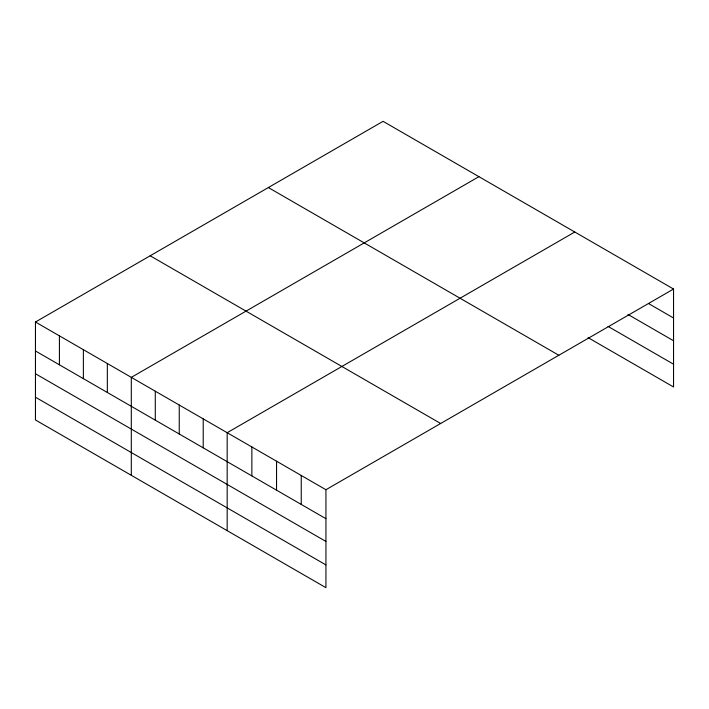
<?xml version="1.0" encoding="UTF-8"?>
<svg xmlns="http://www.w3.org/2000/svg" width="709" height="709" viewBox="0 0 709 709"><rect width="100%" height="100%" fill="white"/><g stroke="black" fill="none" stroke-linecap="round" stroke-linejoin="round"><path stroke-width="1.06" d="M588.08 337.635L673.55 386.981L673.55 289.033L383.064 121.328L35.45 322.019L35.45 419.967L325.936 587.672L325.936 489.724L35.45 322.019M478.921 176.665L131.307 377.365L131.307 475.314M574.786 232.011L227.172 432.703L227.172 530.651M325.936 489.724L673.55 289.033M648.859 303.736L673.55 317.995M627.97 314.442L673.55 340.763M608.021 326.388L673.55 364.213M268.348 187.548L558.834 355.262M150.166 255.789L440.652 423.495M35.45 350.973L325.936 518.687M35.45 373.74L325.936 541.454M35.45 397.2L325.936 564.913M301.245 475.473L301.245 504.427M276.554 461.213L276.554 490.176M251.863 446.962L251.863 475.916M203.208 418.868L203.208 447.831M179.244 405.034L179.244 433.988M155.28 391.2L155.28 420.153M107.343 363.522L107.343 392.485M83.378 349.688L83.378 378.65M59.414 335.853L59.414 364.807"/></g></svg>
